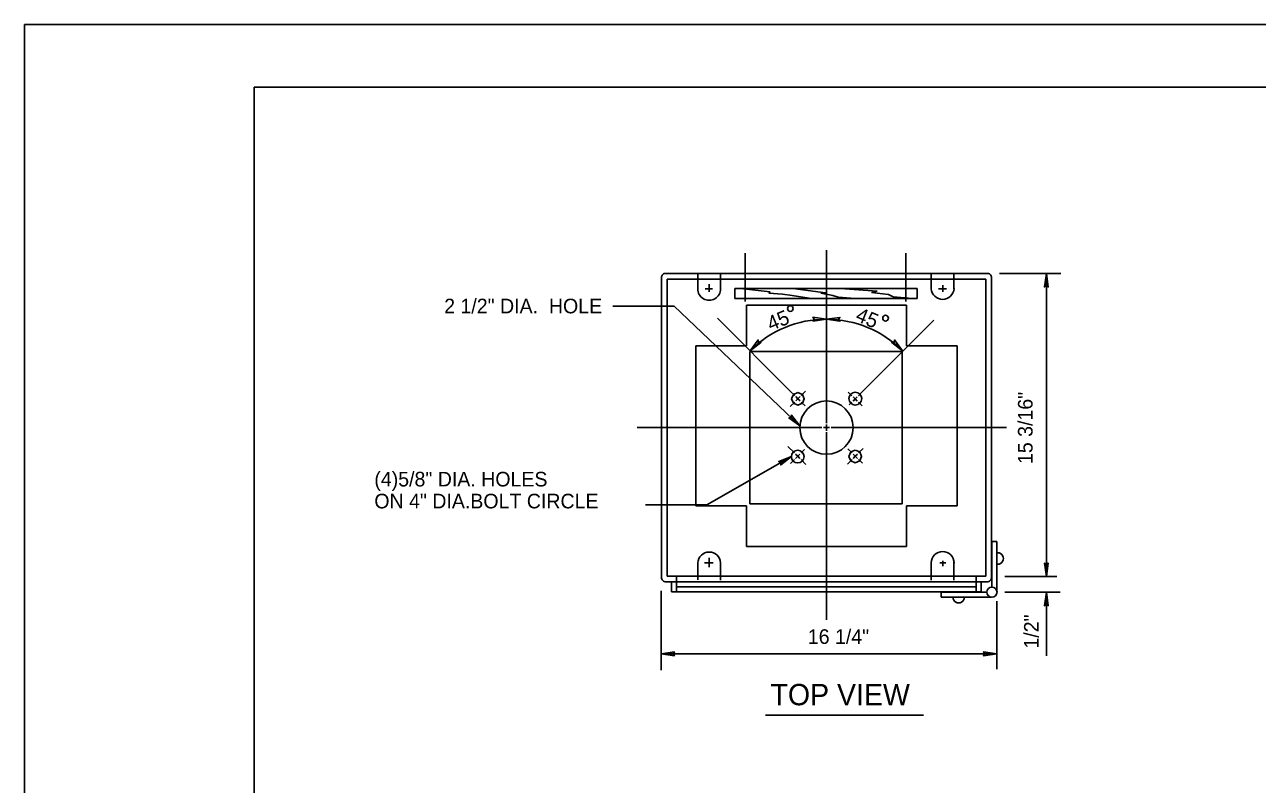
# Model space of a CAD drawing. Extents: x 506739 to 704973, y 495434 to 704964.
# Drawn here: x 506738.6 to 507035.1, y 495911.7 to 496094.3 of the extents above; entities that cross this region are included whole.
import ezdxf

# ---------------------------------------------------------------- set-up
doc = ezdxf.new("R2010")
doc.units = 0
doc.layers.add('1', color=7, linetype='Continuous')
doc.layers.add('41', color=7, linetype='Continuous')

msp = doc.modelspace()

# ---------------------------------------------------------------- linework, layer by layer
at = {"layer": '1'}
for p, q in [((507786.77, 496094.33), (506738.6, 496094.33)), ((506793.77, 496079.33), (506793.77, 495449.33)), ((507783.77, 496079.33), (506793.77, 496079.33)), ((506931.44, 495998.54), (506931.44, 496040.15)), ((506911.85, 496027.76), (506911.85, 496039.39)), ((506950.54, 496027.76), (506950.54, 496039.39)), ((506892.74, 496034.54), (506970.02, 496034.54)), ((506900.48, 496034.54), (506900.48, 496030.85)), ((506905.98, 496034.54), (506905.98, 496030.85)), ((506956.64, 496034.54), (506956.64, 496030.85)), ((506962.11, 496034.54), (506962.11, 496030.85)), ((506973.07, 496034.51), (506987.81, 496034.51)), ((506984.32, 495961.63), (506984.32, 496034.51)), ((506891.78, 495961.33), (506891.78, 496033.58)), ((506893.12, 495961.74), (506893.12, 496033.17)), ((506893.12, 496033.17), (506969.73, 496033.17)), ((506902.26, 496030.85), (506904.02, 496030.85)), ((506903.23, 496031.93), (506903.23, 496030.12)), ((506909.43, 496030.92), (506953.23, 496030.92)), ((506909.43, 496028.53), (506909.43, 496030.92)), ((506910.78, 496030.92), (506917.89, 496030.11)), ((506923.39, 496030.92), (506931.23, 496029.87)), ((506934.77, 496030.92), (506943.61, 496030.27)), ((506953.23, 496028.53), (506953.23, 496030.92)), ((506958.36, 496030.85), (506960.33, 496030.85)), ((506959.39, 496031.73), (506959.39, 496030.09)), ((506969.73, 495961.74), (506969.73, 496033.17)), ((506971.11, 495961.36), (506971.11, 496033.58)), ((506909.43, 496028.53), (506953.23, 496028.53)), ((506917.89, 496030.11), (506917.56, 496029.79)), ((506917.56, 496029.79), (506920.88, 496029.54)), ((506920.88, 496029.54), (506923.22, 496029.22)), ((506923.22, 496029.22), (506927.27, 496028.58)), ((506931.23, 496029.87), (506930.11, 496029.79)), ((506930.11, 496029.79), (506933.01, 496029.22)), ((506933.01, 496029.22), (506934.23, 496028.82)), ((506934.23, 496028.82), (506937.3, 496028.58)), ((506943.61, 496030.27), (506942.24, 496029.94)), ((506942.24, 496029.94), (506946.36, 496029.47)), ((506946.36, 496029.47), (506947.49, 496028.89)), ((506947.49, 496028.89), (506952.17, 496028.53)), ((506880.06, 496026.66), (506894.79, 496026.66)), ((506894.79, 496026.66), (506925.06, 495997.89)), ((506912.21, 496026.9), (506950.67, 496026.9)), ((506912.21, 496026.9), (506912.21, 496017.11)), ((506950.67, 496026.9), (506950.67, 496017.11)), ((506922.65, 496006.27), (506905.22, 496023.73)), ((506939.85, 496005.86), (506957.28, 496023.32)), ((506899.99, 496017.11), (506912.21, 496017.11)), ((506899.99, 496017.11), (506899.99, 495978.68)), ((506950.67, 496017.11), (506962.86, 496017.11)), ((506962.86, 496017.11), (506962.86, 495978.68)), ((506949.62, 496015.75), (506913.01, 496015.75)), ((506913.01, 495979.16), (506913.01, 496015.75)), ((506949.62, 495979.16), (506949.62, 496015.75)), ((506923.8, 496005.16), (506922.65, 496006.27)), ((506924.56, 496004.4), (506924.06, 496004.9)), ((506924.56, 496004.4), (506924.06, 496003.87)), ((506924.56, 496004.4), (506925.09, 496004.9)), ((506924.56, 496004.4), (506925.09, 496003.87)), ((506925.35, 496005.16), (506926.43, 496006.24)), ((506937.56, 496005.13), (506936.69, 496006.01)), ((506938.36, 496004.34), (506937.83, 496004.87)), ((506938.36, 496004.34), (506937.83, 496003.84)), ((506938.36, 496004.34), (506938.85, 496004.87)), ((506938.36, 496004.34), (506938.85, 496003.84)), ((506939.12, 496005.13), (506939.85, 496005.86)), ((506923.8, 496003.61), (506922.71, 496002.52)), ((506925.35, 496003.61), (506926.29, 496002.67)), ((506937.56, 496003.58), (506936.89, 496002.9)), ((506939.12, 496003.58), (506940, 496002.7)), ((506931.44, 495997.45), (506931.44, 495998.19)), ((506930.33, 495997.45), (506885.92, 495997.45)), ((506931.44, 495997.45), (506930.71, 495997.45)), ((506931.44, 495997.45), (506932.17, 495997.45)), ((506931.44, 495997.45), (506931.44, 495996.72)), ((506931.44, 495996.34), (506931.44, 495951.23)), ((506932.56, 495997.45), (506974.72, 495997.45)), ((506923.77, 495991.36), (506922.18, 495992.91)), ((506937.59, 495991.36), (506936.6, 495992.33)), ((506939.15, 495991.36), (506940.26, 495992.47)), ((506902.65, 495978.91), (506923.01, 495990.49)), ((506923.77, 495989.78), (506922.77, 495988.81)), ((506924.53, 495990.57), (506924, 495991.1)), ((506924.53, 495990.57), (506924, 495990.04)), ((506924.53, 495990.57), (506925.06, 495991.1)), ((506924.53, 495990.57), (506925.06, 495990.04)), ((506925.32, 495991.36), (506926.17, 495992.21)), ((506925.32, 495989.78), (506926.49, 495988.61)), ((506937.59, 495989.78), (506936.48, 495988.67)), ((506938.36, 495990.57), (506937.83, 495991.1)), ((506938.36, 495990.57), (506937.83, 495990.04)), ((506938.36, 495990.57), (506938.88, 495991.1)), ((506938.36, 495990.57), (506938.88, 495990.04)), ((506939.15, 495989.78), (506940.08, 495988.87)), ((506887.91, 495978.91), (506902.65, 495978.91)), ((506899.99, 495978.68), (506912.21, 495978.68)), ((506912.21, 495978.68), (506912.21, 495968.89)), ((506949.62, 495979.16), (506913.01, 495979.16)), ((506950.67, 495978.68), (506950.67, 495968.89)), ((506950.67, 495978.68), (506962.86, 495978.68)), ((506912.21, 495968.89), (506950.67, 495968.89)), ((506971.22, 495970.09), (506972.45, 495970.09)), ((506971.22, 495959.05), (506971.22, 495970.09)), ((506972.45, 495958.2), (506972.45, 495970.09)), ((506903.23, 495966.14), (506903.23, 495963.91)), ((506900.51, 495964.94), (506900.51, 495960.84)), ((506902.09, 495964.94), (506904.2, 495964.94)), ((506905.98, 495965), (506905.98, 495960.81)), ((506956.64, 495964.91), (506956.64, 495960.81)), ((506958.74, 495964.94), (506960.12, 495964.94)), ((506959.39, 495965.46), (506959.39, 495964.15)), ((506962.11, 495965.26), (506962.11, 495960.81)), ((506892.77, 495960.4), (506970.14, 495960.4)), ((506893.12, 495961.74), (506969.73, 495961.74)), ((506894.21, 495960.4), (506894.21, 495957.94)), ((506895.41, 495961.74), (506895.41, 495957.94)), ((506967.45, 495957.94), (506967.45, 495961.74)), ((506968.65, 495957.94), (506968.65, 495960.4)), ((506974.33, 495961.63), (506986.87, 495961.63)), ((506891.66, 495939.13), (506891.66, 495958.2)), ((506894.21, 495957.94), (506968.65, 495957.94)), ((506895.41, 495959.17), (506967.45, 495959.17)), ((506959.04, 495956.68), (506959.04, 495957.88)), ((506959.04, 495957.88), (506970.05, 495957.88)), ((506959.04, 495956.68), (506971.05, 495956.68)), ((506974.33, 495957.88), (506987.63, 495957.88)), ((506984.32, 495942.59), (506984.32, 495957.88)), ((506972.4, 495939.42), (506972.4, 495955.71)), ((506891.66, 495943.08), (506972.4, 495943.08)), ((506916.75, 495928.36), (506954.77, 495928.36))]:
    msp.add_line(p, q, dxfattribs=at)
for points in [[(506984.32, 496034.51), (506983.86, 496031.28), (506984.32, 496031.63), (506984.78, 496031.28)], [(506931.41, 496023.51), (506928.18, 496023.97), (506928.52, 496023.51), (506928.18, 496023.05)], [(506931.45, 496023.51), (506934.68, 496023.04), (506934.33, 496023.5), (506934.68, 496023.96)], [(506913.06, 496015.94), (506915.68, 496017.89), (506915.11, 496017.97), (506915.03, 496018.54)], [(506949.74, 496015.94), (506947.78, 496018.54), (506947.7, 496017.97), (506947.13, 496017.89)], [(506924.57, 496005.89), (506923.5, 496005.45), (506923.05, 496004.37), (506923.49, 496003.3), (506924.57, 496002.84), (506925.66, 496003.3), (506926.1, 496004.37), (506925.64, 496005.45)], [(506925.06, 495997.89), (506923.03, 496000.45), (506922.97, 495999.88), (506922.4, 495999.78)], [(506923.01, 495990.49), (506919.98, 495989.3), (506920.51, 495989.07), (506920.43, 495988.49)], [(506938.37, 495992.07), (506937.29, 495991.62), (506936.84, 495990.54), (506937.28, 495989.47), (506938.37, 495989.02), (506939.46, 495989.47), (506939.9, 495990.54), (506939.44, 495991.63)], [(506984.32, 495961.63), (506984.78, 495964.86), (506984.32, 495964.51), (506983.86, 495964.86)], [(506984.32, 495957.88), (506983.86, 495954.65), (506984.32, 495954.99), (506984.78, 495954.65)], [(506891.66, 495943.08), (506894.89, 495942.62), (506894.54, 495943.08), (506894.89, 495943.54)], [(506972.4, 495943.08), (506969.17, 495943.54), (506969.51, 495943.08), (506969.17, 495942.62)]]:
    msp.add_lwpolyline(points, close=True, dxfattribs=at)
for centre, radius in [((506922.75, 496026.08), 0.687), ((506945.65, 496023.77), 0.687), ((506938.38, 496004.42), 1.53), ((506931.44, 495997.45), 6.41), ((506924.54, 495990.49), 1.53), ((506971.24, 495957.88), 1.22)]:
    msp.add_circle(centre, radius, dxfattribs=at)
for centre, radius, start, end in [((506892.76, 496033.55), 0.999, 85.6002, 185.6521), ((506970.11, 496033.54), 0.999, 355.6002, 95.6521), ((506903.23, 496030.81), 2.75, 179.0825, 0.72), ((506959.37, 496031.03), 2.75, 183.553, 357.0555), ((506931.4, 495997.52), 25.99, 89.9892, 134.878), ((506931.4, 495997.52), 25.99, 45.122, 89.9031), ((506903.24, 495964.78), 2.75, 3.4682, 176.7469), ((506959.38, 495964.9), 2.75, 0, 179.5993), ((506972.62, 495965.99), 1.37, 269.3883, 90.6139), ((506892.76, 495961.38), 0.999, 175.6002, 275.6521), ((506970.11, 495961.38), 0.999, 265.6002, 5.6521), ((506963.23, 495956.68), 1.37, 179.3883, 0.6139)]:
    msp.add_arc(centre, radius, start, end, dxfattribs=at)
at = {"layer": '41'}
for points in [[(506738.6, 496094.33), (507786.77, 496094.33), (507786.77, 495434.33), (506738.6, 495434.33)], [(506793.77, 496079.33), (507783.77, 496079.33), (507783.77, 495449.33), (506793.77, 495449.33)]]:
    msp.add_lwpolyline(points, close=True, dxfattribs=at)

# ---------------------------------------------------------------- texts
at = {"layer": '1'}
for s, height, p in [('2 1/2" DIA.  HOLE', 3.5154, (506839.5, 496024.93)), ('(4)5/8" DIA. HOLES', 3.5154, (506822.7, 495983.31)), ('ON 4" DIA.BOLT CIRCLE ', 3.5154, (506822.7, 495978.04)), ('16 1/4"', 3.515, (506926.96, 495945.46)), ('TOP VIEW', 5.127, (506917.98, 495930.71))]:
    msp.add_text(s, height=height, dxfattribs=at).set_placement(p)
for s, rotation, p in [('45', 22.5, (506918.05, 496020.63)), ('45', 337.5, (506938.18, 496023.23)), ('15 3/16"', 90, (506981.01, 495988.7)), (' 1/2"', 90, (506982.47, 495943.02))]:
    msp.add_text(s, height=3.515, rotation=rotation, dxfattribs=at).set_placement(p)

doc.saveas('drawing.dxf')
